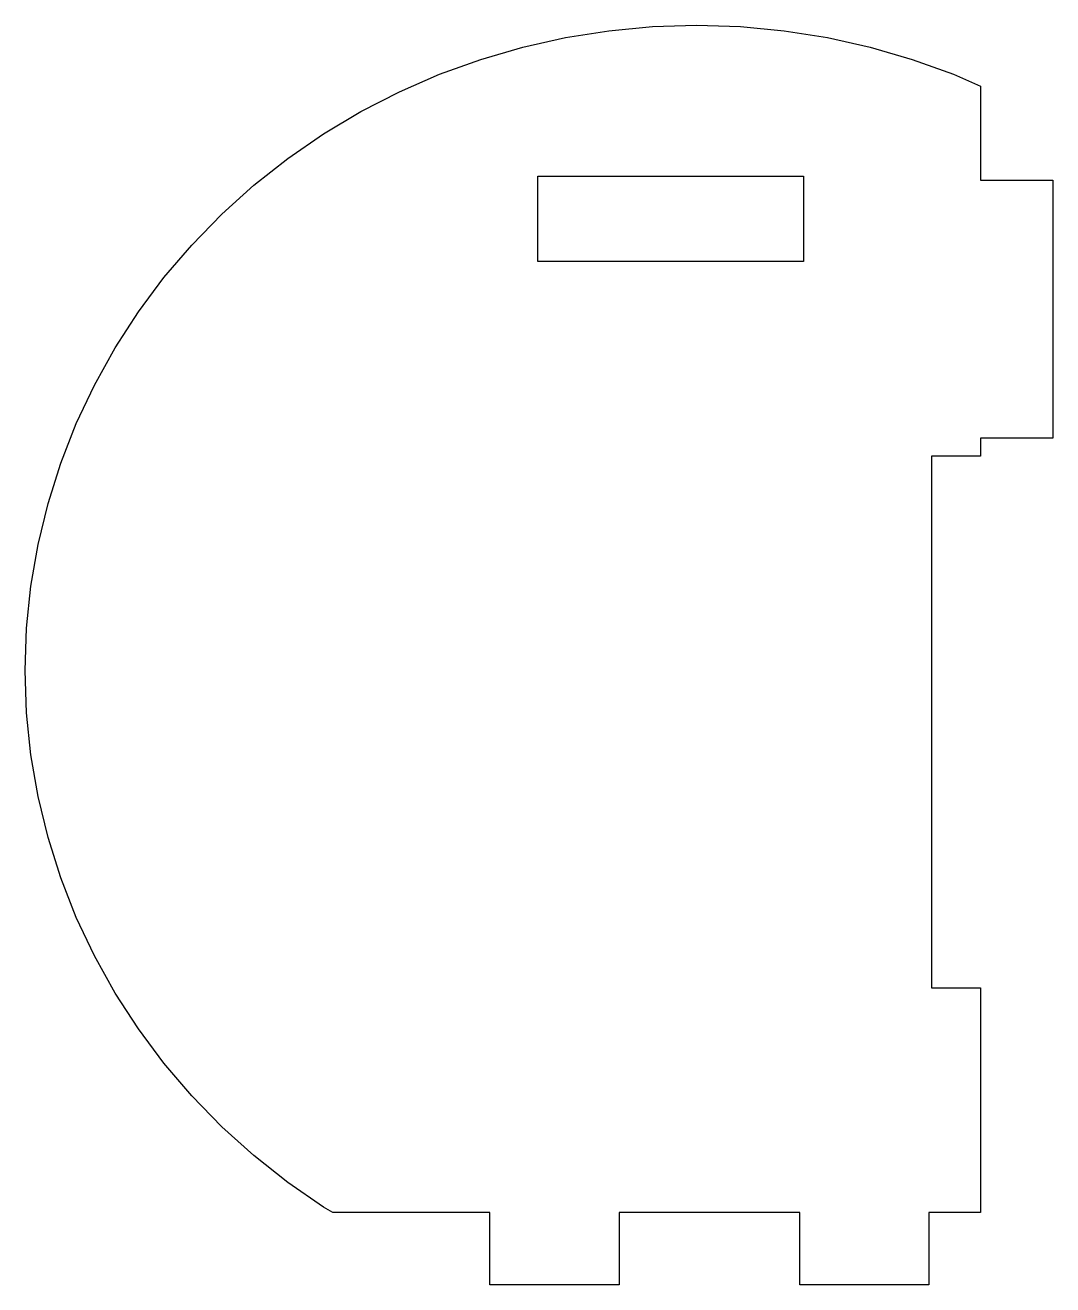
# Model space of a CAD drawing. Header units: millimetres. Extents: x -40 to -0.2, y -21.8 to 27.
import ezdxf

# ---------------------------------------------------------------- set-up
doc = ezdxf.new("R2010")
doc.units = ezdxf.units.MM

msp = doc.modelspace()

# ---------------------------------------------------------------- linework, layer by layer
for points in [[(-3, 10.3), (-4.9, 10.3), (-4.9, -10.3), (-3, -10.3), (-3, -19), (-5, -19), (-5, -21.8), (-10, -21.8), (-10, -19), (-17, -19), (-17, -21.8), (-22, -21.8), (-22, -19), (-28.0882, -19), (-28.4448, -18.7867), (-29.8278, -17.8338), (-31.143, -16.796), (-32.3848, -15.6777), (-33.5478, -14.4836), (-34.6272, -13.219), (-35.6182, -11.8893), (-36.5167, -10.5), (-37.3187, -9.0572), (-38.0209, -7.5671), (-38.6202, -6.036), (-39.1141, -4.4705), (-39.5004, -2.8773), (-39.7776, -1.2632), (-39.9443, 0.3649), (-40, 2), (-39.9443, 3.6351), (-39.7776, 5.2632), (-39.5004, 6.8773), (-39.1141, 8.4705), (-38.6202, 10.036), (-38.0209, 11.5671), (-37.3187, 13.0572), (-36.5167, 14.5), (-35.6182, 15.8893), (-34.6272, 17.219), (-33.5478, 18.4836), (-32.3848, 19.6777), (-31.143, 20.796), (-29.8278, 21.8338), (-28.4448, 22.7867), (-27, 23.6506), (-25.4995, 24.4218), (-23.9498, 25.097), (-22.3574, 25.6733), (-20.7293, 26.1481), (-19.0723, 26.5196), (-17.3937, 26.7861), (-15.7005, 26.9465), (-14, 27), (-12.2995, 26.9465), (-10.6063, 26.7861), (-8.9277, 26.5196), (-7.2707, 26.1481), (-5.6426, 25.6733), (-4.0502, 25.097), (-3, 24.6394), (-3, 21), (-0.2, 21), (-0.2, 11), (-3, 11)], [(-9.85, 21.15), (-9.85, 17.85), (-20.15, 17.85), (-20.15, 21.15), (-18.09, 21.15)]]:
    msp.add_lwpolyline(points, close=True)

doc.saveas('drawing.dxf')
